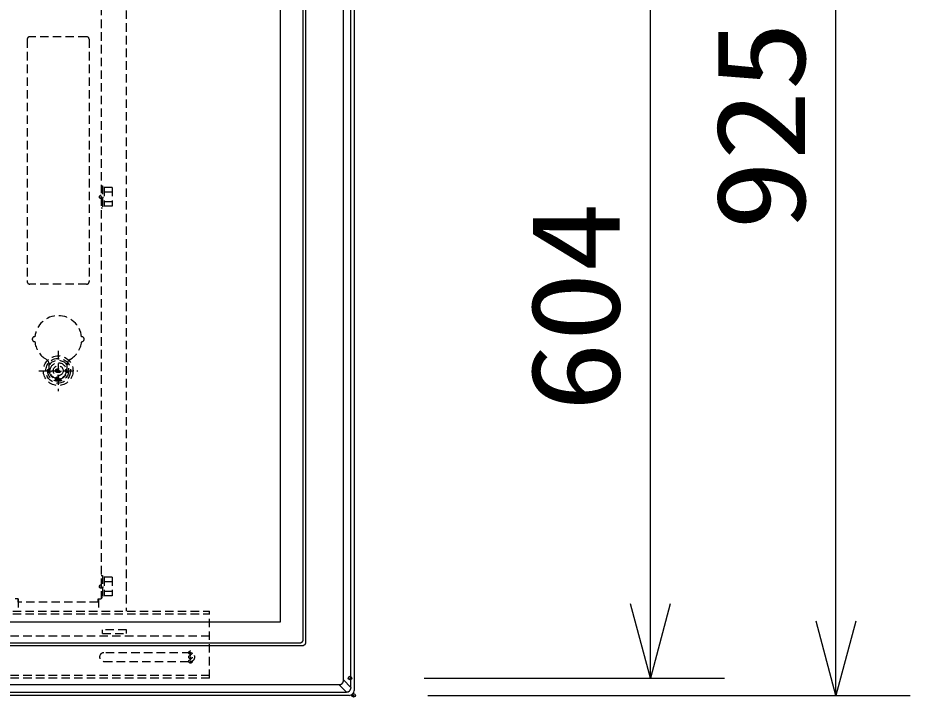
# Model space of a CAD drawing. Units: millimetres, scale not verified. Extents: x -63 to 63, y -57 to 57.
# Drawn here: x -3.26 to 20.79, y -2.65 to 15.66 of the extents above; entities that cross this region are included whole.
import ezdxf
from ezdxf.enums import TextEntityAlignment as Align

# ---------------------------------------------------------------- set-up
doc = ezdxf.new("R2010")
doc.units = ezdxf.units.MM
doc.header["$LTSCALE"] = 0.190236
doc.header["$PDMODE"] = 32
doc.header["$PDSIZE"] = 0.0951
doc.linetypes.add('DASHED1', pattern=[1.8, 1.2, -0.6])
for name, color, linetype in [('0-1_SUNPO', 3, 'Continuous'), ('0-2_MOJI1', 2, 'Continuous'), ('0-4_GAIKEI', 1, 'Continuous'), ('0-5_S1', 1, 'DASHED1'), ('0-6_DEFPOINTS', 7, 'Continuous')]:
    doc.layers.add(name, color=color, linetype=linetype)
doc.styles.add('ＭＳ ゴシック', font='')
doc.styles.get('ＭＳ ゴシック').set_extended_font_data('MS Gothic')

# ---------------------------------------------------------------- blocks, each defined once
blk = doc.blocks.new('_OPEN30')
at = {"layer": '0-2_MOJI1', "color": 7}
blk.add_line((0, 0), (-1, 0), dxfattribs=at)
blk.add_lwpolyline([(-1, 0.26795), (0, 0), (-1, -0.26795)], dxfattribs=at)

msp = doc.modelspace()

# ---------------------------------------------------------------- linework, layer by layer
at = {"layer": '0-1_SUNPO'}
for p, q in [((18.7895, -0.6046), (18.7895, 26.2288)), ((13.7895, -0.1379), (13.7895, 15.9954)), ((7.6918, -2.1379), (15.7895, -2.1379)), ((7.7895, -2.6046), (20.7896, -2.6046))]:
    msp.add_line(p, q, dxfattribs=at)
at = {"layer": '0-4_GAIKEI'}
for p, q in [((5.7176, -2.394), (5.7176, 28.0249)), ((5.5131, -2.2069), (5.5131, 27.8377)), ((4.4222, 26.7321), (4.4222, -1.1013)), ((4.4927, 26.8066), (4.4927, -1.1758)), ((3.8055, 26.2654), (3.8055, -0.6346)), ((3.8055, -0.6346), (-43.9945, -0.6346)), ((4.3222, -1.2013), (-44.5112, -1.2013)), ((4.3967, -1.2717), (-44.5857, -1.2717)), ((-45.5968, -2.3121), (5.4078, -2.3121)), ((5.595, -2.5167), (5.3904, -2.3121)), ((5.5131, -2.1895), (5.7176, -2.394)), ((-45.784, -2.5167), (5.595, -2.5167))]:
    msp.add_line(p, q, dxfattribs=at)
at = {"layer": '0-4_GAIKEI', "color": 7}
for p, q in [((5.8055, 28.1021), (5.8055, -2.4713)), ((5.6722, -2.6046), (-45.8612, -2.6046))]:
    msp.add_line(p, q, dxfattribs=at)
at = {"layer": '0-4_GAIKEI'}
for points in [[(4.3351, -1.2004), (4.3342, -1.2005), (4.3333, -1.2006), (4.3324, -1.2007), (4.3314, -1.2008), (4.3305, -1.2009), (4.3296, -1.201), (4.3287, -1.201), (4.3278, -1.2011), (4.3268, -1.2011), (4.3259, -1.2012), (4.325, -1.2012), (4.3241, -1.2012), (4.3231, -1.2013), (4.3222, -1.2013)], [(4.3692, -1.1894), (4.3684, -1.1899), (4.3676, -1.1903), (4.3667, -1.1907), (4.3659, -1.1911), (4.3651, -1.1915), (4.3643, -1.1919), (4.3634, -1.1923), (4.3626, -1.1927), (4.3617, -1.193), (4.3609, -1.1934), (4.36, -1.1937), (4.3592, -1.1941), (4.3583, -1.1944), (4.3574, -1.1948), (4.3566, -1.1951), (4.3557, -1.1954), (4.3548, -1.1957), (4.354, -1.196), (4.3531, -1.1963), (4.3522, -1.1966), (4.3513, -1.1968), (4.3504, -1.1971), (4.3496, -1.1974), (4.3487, -1.1976), (4.3478, -1.1979), (4.3469, -1.1981), (4.346, -1.1983), (4.3451, -1.1986), (4.3442, -1.1988), (4.3433, -1.199), (4.3424, -1.1992), (4.3415, -1.1993), (4.3406, -1.1995), (4.3397, -1.1997), (4.3388, -1.1998), (4.3378, -1.2), (4.3369, -1.2001), (4.336, -1.2003), (4.3351, -1.2004)], [(4.3973, -1.1673), (4.3967, -1.1679), (4.3961, -1.1686), (4.3955, -1.1693), (4.3948, -1.17), (4.3942, -1.1706), (4.3936, -1.1713), (4.3929, -1.172), (4.3923, -1.1726), (4.3916, -1.1733), (4.3909, -1.1739), (4.3902, -1.1745), (4.3896, -1.1751), (4.3889, -1.1758), (4.3882, -1.1764), (4.3875, -1.177), (4.3868, -1.1776), (4.3861, -1.1782), (4.3854, -1.1788), (4.3846, -1.1793), (4.3839, -1.1799), (4.3832, -1.1805), (4.3825, -1.181), (4.3817, -1.1816), (4.381, -1.1821), (4.3802, -1.1827), (4.3795, -1.1832), (4.3787, -1.1837), (4.3779, -1.1842), (4.3772, -1.1847), (4.3764, -1.1853), (4.3756, -1.1857), (4.3748, -1.1862), (4.374, -1.1867), (4.3732, -1.1872), (4.3724, -1.1877), (4.3716, -1.1881), (4.3708, -1.1886), (4.37, -1.189), (4.3692, -1.1894)], [(4.4157, -1.1365), (4.4154, -1.1374), (4.415, -1.1382), (4.4147, -1.1391), (4.4143, -1.1399), (4.414, -1.1408), (4.4136, -1.1416), (4.4132, -1.1425), (4.4128, -1.1433), (4.4125, -1.1441), (4.4121, -1.145), (4.4117, -1.1458), (4.4112, -1.1466), (4.4108, -1.1474), (4.4104, -1.1483), (4.4099, -1.1491), (4.4095, -1.1499), (4.4091, -1.1507), (4.4086, -1.1515), (4.4081, -1.1523), (4.4077, -1.1531), (4.4072, -1.1539), (4.4067, -1.1547), (4.4062, -1.1554), (4.4057, -1.1562), (4.4052, -1.157), (4.4047, -1.1578), (4.4041, -1.1585), (4.4036, -1.1593), (4.4031, -1.16), (4.4025, -1.1608), (4.402, -1.1615), (4.4014, -1.1623), (4.4009, -1.163), (4.4003, -1.1637), (4.3997, -1.1644), (4.3991, -1.1651), (4.3985, -1.1658), (4.3979, -1.1666), (4.3973, -1.1673)], [(4.4222, -1.1013), (4.4222, -1.1022), (4.4222, -1.1031), (4.4222, -1.104), (4.4221, -1.105), (4.4221, -1.1059), (4.422, -1.1068), (4.422, -1.1077), (4.4219, -1.1086), (4.4218, -1.1096), (4.4218, -1.1105), (4.4217, -1.1114), (4.4216, -1.1123), (4.4215, -1.1132), (4.4213, -1.1142), (4.4212, -1.1151), (4.4211, -1.116), (4.4209, -1.1169), (4.4208, -1.1178), (4.4206, -1.1187), (4.4205, -1.1196), (4.4203, -1.1205), (4.4201, -1.1214), (4.4199, -1.1223), (4.4197, -1.1232), (4.4195, -1.1241), (4.4193, -1.125), (4.4191, -1.1259), (4.4188, -1.1268), (4.4186, -1.1277), (4.4183, -1.1286), (4.4181, -1.1295), (4.4178, -1.1304), (4.4175, -1.1313), (4.4172, -1.1321), (4.417, -1.133), (4.4167, -1.1339), (4.4163, -1.1348), (4.416, -1.1356), (4.4157, -1.1365)], [(4.4927, -1.1758), (4.4927, -1.1767), (4.4927, -1.1776), (4.4926, -1.1786), (4.4926, -1.1795), (4.4926, -1.1805), (4.4925, -1.1814), (4.4925, -1.1824), (4.4924, -1.1833), (4.4923, -1.1842), (4.4922, -1.1852), (4.4921, -1.1861), (4.492, -1.1871), (4.4919, -1.188), (4.4918, -1.1889), (4.4917, -1.1899), (4.4915, -1.1908), (4.4914, -1.1917), (4.4912, -1.1927), (4.4911, -1.1936), (4.4909, -1.1945), (4.4907, -1.1954), (4.4905, -1.1964), (4.4903, -1.1973), (4.4901, -1.1982), (4.4899, -1.1991), (4.4897, -1.2), (4.4894, -1.201), (4.4892, -1.2019), (4.4889, -1.2028), (4.4887, -1.2037), (4.4884, -1.2046), (4.4881, -1.2055), (4.4878, -1.2064), (4.4875, -1.2073), (4.4872, -1.2082), (4.4869, -1.2091), (4.4866, -1.21), (4.4862, -1.2108), (4.4859, -1.2117)], [(4.4005, -1.2717), (4.3995, -1.2717), (4.3986, -1.2717), (4.3977, -1.2717), (4.3967, -1.2717)], [(4.4362, -1.2635), (4.4353, -1.2639), (4.4344, -1.2642), (4.4335, -1.2646), (4.4327, -1.2649), (4.4318, -1.2653), (4.4309, -1.2656), (4.43, -1.2659), (4.4291, -1.2663), (4.4282, -1.2666), (4.4273, -1.2669), (4.4264, -1.2671), (4.4255, -1.2674), (4.4246, -1.2677), (4.4237, -1.268), (4.4228, -1.2682), (4.4219, -1.2685), (4.421, -1.2687), (4.4201, -1.2689), (4.4192, -1.2691), (4.4182, -1.2694), (4.4173, -1.2696), (4.4164, -1.2698), (4.4155, -1.2699), (4.4145, -1.2701), (4.4136, -1.2703), (4.4127, -1.2704), (4.4118, -1.2706), (4.4108, -1.2707), (4.4099, -1.2709), (4.4089, -1.271), (4.408, -1.2711), (4.4071, -1.2712), (4.4061, -1.2713), (4.4052, -1.2714), (4.4043, -1.2714), (4.4033, -1.2715), (4.4024, -1.2716), (4.4014, -1.2716), (4.4005, -1.2717)], [(4.4662, -1.2425), (4.4655, -1.2432), (4.4648, -1.2439), (4.4642, -1.2446), (4.4635, -1.2452), (4.4628, -1.2459), (4.4621, -1.2465), (4.4614, -1.2472), (4.4607, -1.2478), (4.46, -1.2484), (4.4593, -1.249), (4.4586, -1.2496), (4.4578, -1.2502), (4.4571, -1.2508), (4.4564, -1.2514), (4.4556, -1.252), (4.4549, -1.2526), (4.4541, -1.2531), (4.4533, -1.2537), (4.4526, -1.2542), (4.4518, -1.2548), (4.451, -1.2553), (4.4502, -1.2558), (4.4494, -1.2563), (4.4486, -1.2568), (4.4478, -1.2573), (4.447, -1.2578), (4.4462, -1.2583), (4.4454, -1.2588), (4.4446, -1.2592), (4.4438, -1.2597), (4.4429, -1.2602), (4.4421, -1.2606), (4.4413, -1.261), (4.4404, -1.2615), (4.4396, -1.2619), (4.4387, -1.2623), (4.4379, -1.2627), (4.437, -1.2631), (4.4362, -1.2635)], [(4.4859, -1.2117), (4.4855, -1.2126), (4.4852, -1.2135), (4.4848, -1.2143), (4.4844, -1.2152), (4.484, -1.2161), (4.4836, -1.2169), (4.4832, -1.2178), (4.4828, -1.2186), (4.4824, -1.2195), (4.482, -1.2203), (4.4816, -1.2212), (4.4811, -1.222), (4.4807, -1.2228), (4.4802, -1.2237), (4.4797, -1.2245), (4.4793, -1.2253), (4.4788, -1.2261), (4.4783, -1.2269), (4.4778, -1.2277), (4.4773, -1.2285), (4.4768, -1.2293), (4.4762, -1.2301), (4.4757, -1.2309), (4.4752, -1.2316), (4.4746, -1.2324), (4.4741, -1.2332), (4.4735, -1.2339), (4.4729, -1.2347), (4.4723, -1.2354), (4.4718, -1.2362), (4.4712, -1.2369), (4.4706, -1.2376), (4.47, -1.2383), (4.4693, -1.2391), (4.4687, -1.2398), (4.4681, -1.2405), (4.4675, -1.2412), (4.4668, -1.2419), (4.4662, -1.2425)], [(5.4078, -2.3121), (5.4086, -2.3121), (5.4094, -2.3121), (5.4102, -2.3121), (5.411, -2.3121), (5.4118, -2.312), (5.4126, -2.312), (5.4134, -2.312), (5.4141, -2.3119), (5.4149, -2.3119), (5.4157, -2.3118), (5.4165, -2.3118), (5.4173, -2.3117), (5.4181, -2.3116), (5.4189, -2.3116), (5.4197, -2.3115), (5.4204, -2.3114), (5.4212, -2.3113), (5.422, -2.3112), (5.4228, -2.3111), (5.4236, -2.311), (5.4244, -2.3109), (5.4251, -2.3108), (5.4259, -2.3106), (5.4267, -2.3105), (5.4275, -2.3104), (5.4282, -2.3102), (5.429, -2.3101), (5.4298, -2.3099), (5.4306, -2.3098), (5.4313, -2.3096), (5.4321, -2.3094), (5.4329, -2.3092), (5.4337, -2.3091), (5.4344, -2.3089), (5.4352, -2.3087), (5.4359, -2.3085), (5.4367, -2.3083), (5.4375, -2.3081), (5.4382, -2.3078)], [(5.4382, -2.3078), (5.439, -2.3076), (5.4397, -2.3074), (5.4405, -2.3072), (5.4413, -2.3069), (5.442, -2.3067), (5.4428, -2.3064), (5.4435, -2.3062), (5.4442, -2.3059), (5.445, -2.3057), (5.4457, -2.3054), (5.4465, -2.3051), (5.4472, -2.3048), (5.4479, -2.3045), (5.4487, -2.3042), (5.4494, -2.3039), (5.4501, -2.3036), (5.4509, -2.3033), (5.4516, -2.303), (5.4523, -2.3027), (5.453, -2.3024), (5.4537, -2.302), (5.4545, -2.3017), (5.4552, -2.3014), (5.4559, -2.301), (5.4566, -2.3007), (5.4573, -2.3003), (5.458, -2.2999), (5.4587, -2.2996), (5.4594, -2.2992), (5.4601, -2.2988), (5.4608, -2.2984), (5.4615, -2.298), (5.4621, -2.2976), (5.4628, -2.2972), (5.4635, -2.2968), (5.4642, -2.2964), (5.4648, -2.296), (5.4655, -2.2956), (5.4662, -2.2952)], [(5.4662, -2.2952), (5.4668, -2.2947), (5.4675, -2.2943), (5.4681, -2.2938), (5.4688, -2.2934), (5.4694, -2.2929), (5.4701, -2.2925), (5.4707, -2.292), (5.4714, -2.2916), (5.472, -2.2911), (5.4726, -2.2906), (5.4733, -2.2901), (5.4739, -2.2896), (5.4745, -2.2891), (5.4751, -2.2887), (5.4757, -2.2882), (5.4763, -2.2876), (5.4769, -2.2871), (5.4775, -2.2866), (5.4781, -2.2861), (5.4787, -2.2856), (5.4793, -2.285), (5.4799, -2.2845), (5.4805, -2.284), (5.481, -2.2834), (5.4816, -2.2829), (5.4822, -2.2823), (5.4827, -2.2818), (5.4833, -2.2812), (5.4838, -2.2806), (5.4844, -2.2801), (5.4849, -2.2795), (5.4855, -2.2789), (5.486, -2.2783), (5.4865, -2.2778), (5.487, -2.2772), (5.4876, -2.2766), (5.4881, -2.276), (5.4886, -2.2754), (5.4891, -2.2748)], [(5.4891, -2.2748), (5.4896, -2.2742), (5.4901, -2.2735), (5.4906, -2.2729), (5.4911, -2.2723), (5.4916, -2.2717), (5.492, -2.271), (5.4925, -2.2704), (5.493, -2.2698), (5.4934, -2.2691), (5.4939, -2.2685), (5.4943, -2.2678), (5.4948, -2.2672), (5.4952, -2.2665), (5.4957, -2.2659), (5.4961, -2.2652), (5.4965, -2.2646), (5.497, -2.2639), (5.4974, -2.2632), (5.4978, -2.2625), (5.4982, -2.2619), (5.4986, -2.2612), (5.499, -2.2605), (5.4994, -2.2598), (5.4998, -2.2591), (5.5001, -2.2584), (5.5005, -2.2577), (5.5009, -2.257), (5.5012, -2.2563), (5.5016, -2.2556), (5.502, -2.2549), (5.5023, -2.2542), (5.5026, -2.2535), (5.503, -2.2528), (5.5033, -2.2521), (5.5036, -2.2514), (5.504, -2.2506), (5.5043, -2.2499), (5.5046, -2.2492), (5.5049, -2.2485)], [(5.5049, -2.2485), (5.5052, -2.2477), (5.5055, -2.247), (5.5058, -2.2463), (5.5061, -2.2455), (5.5063, -2.2448), (5.5066, -2.244), (5.5069, -2.2433), (5.5071, -2.2426), (5.5074, -2.2418), (5.5076, -2.2411), (5.5079, -2.2403), (5.5081, -2.2396), (5.5083, -2.2388), (5.5086, -2.238), (5.5088, -2.2373), (5.509, -2.2365), (5.5092, -2.2358), (5.5094, -2.235), (5.5096, -2.2342), (5.5098, -2.2335), (5.51, -2.2327), (5.5102, -2.2319), (5.5104, -2.2312), (5.5105, -2.2304), (5.5107, -2.2296), (5.5109, -2.2289), (5.511, -2.2281), (5.5112, -2.2273), (5.5113, -2.2265), (5.5114, -2.2257), (5.5116, -2.225), (5.5117, -2.2242), (5.5118, -2.2234), (5.5119, -2.2226), (5.512, -2.2218), (5.5122, -2.2211), (5.5122, -2.2203), (5.5123, -2.2195), (5.5124, -2.2187)], [(5.5124, -2.2187), (5.5125, -2.2179), (5.5126, -2.2171), (5.5127, -2.2163), (5.5127, -2.2156), (5.5128, -2.2148), (5.5128, -2.214), (5.5129, -2.2132), (5.5129, -2.2124), (5.513, -2.2116), (5.513, -2.2108), (5.513, -2.21), (5.513, -2.2093), (5.513, -2.2085), (5.5131, -2.2077), (5.5131, -2.2069), (5.5131, -2.2069)], [(5.6111, -2.5144), (5.6123, -2.5142), (5.6136, -2.5141), (5.6148, -2.5139), (5.616, -2.5137), (5.6172, -2.5135), (5.6184, -2.5133), (5.6196, -2.513), (5.6208, -2.5128), (5.622, -2.5125), (5.6232, -2.5123), (5.6243, -2.512), (5.6255, -2.5117), (5.6267, -2.5114), (5.6279, -2.5111), (5.6291, -2.5108), (5.6302, -2.5104), (5.6314, -2.5101), (5.6326, -2.5097), (5.6337, -2.5093), (5.6349, -2.509), (5.6361, -2.5086), (5.6372, -2.5082), (5.6384, -2.5077), (5.6395, -2.5073), (5.6406, -2.5069), (5.6418, -2.5064), (5.6429, -2.5059), (5.644, -2.5055), (5.6451, -2.505), (5.6463, -2.5045), (5.6474, -2.504), (5.6485, -2.5034), (5.6496, -2.5029), (5.6507, -2.5024), (5.6517, -2.5018), (5.6528, -2.5012), (5.6539, -2.5007), (5.655, -2.5001), (5.656, -2.4995)], [(5.656, -2.4995), (5.6571, -2.4989), (5.6582, -2.4982), (5.6592, -2.4976), (5.6602, -2.497), (5.6613, -2.4963), (5.6623, -2.4957), (5.6633, -2.495), (5.6643, -2.4943), (5.6653, -2.4936), (5.6663, -2.4929), (5.6673, -2.4922), (5.6683, -2.4915), (5.6693, -2.4907), (5.6702, -2.49), (5.6712, -2.4892), (5.6722, -2.4885), (5.6731, -2.4877), (5.674, -2.4869), (5.675, -2.4861), (5.6759, -2.4853), (5.6768, -2.4845), (5.6777, -2.4837), (5.6786, -2.4828), (5.6795, -2.482), (5.6804, -2.4811), (5.6812, -2.4803), (5.6821, -2.4794), (5.6829, -2.4785), (5.6838, -2.4776), (5.6846, -2.4768), (5.6854, -2.4759), (5.6862, -2.4749), (5.687, -2.474), (5.6878, -2.4731), (5.6886, -2.4722), (5.6894, -2.4712), (5.6902, -2.4703), (5.6909, -2.4693), (5.6917, -2.4683)], [(5.6917, -2.4683), (5.6924, -2.4674), (5.6931, -2.4664), (5.6938, -2.4654), (5.6945, -2.4644), (5.6952, -2.4634), (5.6959, -2.4624), (5.6966, -2.4614), (5.6973, -2.4603), (5.6979, -2.4593), (5.6986, -2.4583), (5.6992, -2.4572), (5.6998, -2.4562), (5.7004, -2.4551), (5.701, -2.454), (5.7016, -2.453), (5.7022, -2.4519), (5.7028, -2.4508), (5.7033, -2.4497), (5.7039, -2.4486), (5.7044, -2.4475), (5.7049, -2.4464), (5.7054, -2.4453), (5.7059, -2.4442), (5.7064, -2.4431), (5.7069, -2.442), (5.7074, -2.4408), (5.7078, -2.4397), (5.7082, -2.4386), (5.7087, -2.4374), (5.7091, -2.4363), (5.7095, -2.4351), (5.7099, -2.434), (5.7103, -2.4328), (5.7107, -2.4316), (5.711, -2.4305), (5.7114, -2.4293), (5.7117, -2.4281), (5.712, -2.4269), (5.7123, -2.4258)], [(5.7123, -2.4258), (5.7126, -2.4246), (5.7129, -2.4234), (5.7132, -2.4222), (5.7135, -2.421), (5.7137, -2.4198), (5.714, -2.4186), (5.7142, -2.4174), (5.7144, -2.4162), (5.7146, -2.415), (5.7148, -2.4138), (5.715, -2.4126), (5.7152, -2.4114), (5.7153, -2.4102)]]:
    msp.add_lwpolyline(points, dxfattribs=at)
for centre, radius, start, end in [((6.2964, -2.4831), 0.5856, 171.24567, 172.84355), ((5.6849, -3.1011), 0.5914, 97.16427, 98.74651)]:
    msp.add_arc(centre, radius, start, end, dxfattribs=at)
at = {"layer": '0-4_GAIKEI', "color": 7}
msp.add_arc((5.6722, -2.4713), 0.1333, 270, 0, dxfattribs=at)
msp.add_point((5.6918, -2.1379), dxfattribs=at)
at = {"layer": '0-5_S1'}
for p, q in [((-1.0161, 20.7454), (-1.0161, -0.0046)), ((-0.3411, 16.1954), (-0.3411, -0.3379)), ((-3.0078, 15.0788), (-3.0078, 8.5454)), ((-1.4078, 15.1454), (-2.9411, 15.1454)), ((-1.3411, 15.0788), (-1.3411, 8.5454)), ((-1.0161, 11.1288), (-0.9761, 11.1288)), ((-0.9761, 11.1288), (-0.9761, 10.5287)), ((-0.7195, 11.0789), (-0.9761, 11.0789)), ((-0.9361, 11.0789), (-0.9361, 10.5786)), ((-0.7195, 11.0789), (-0.7195, 10.5786)), ((-0.9361, 10.9621), (-0.7195, 10.9621)), ((-0.7195, 10.6954), (-0.9361, 10.6954)), ((-0.9761, 10.5287), (-1.0161, 10.5287)), ((-0.7195, 10.5786), (-0.9761, 10.5786)), ((-1.4078, 8.4787), (-2.9411, 8.4787)), ((-2.1745, 6.6799), (-2.1745, 5.5929)), ((-2.4161, 6.1454), (-2.4161, 6.3075)), ((-1.9328, 6.1454), (-1.9328, 6.3075)), ((-2.7, 6.1454), (-1.6448, 6.1454)), ((-2.1495, 5.9287), (-2.1995, 5.9287)), ((-1.0161, 0.6287), (-0.9761, 0.6287)), ((-0.9761, 0.6287), (-0.9761, 0.0287)), ((-0.7195, 0.5789), (-0.9761, 0.5789)), ((-0.9361, 0.5789), (-0.9361, 0.0785)), ((-0.7195, 0.5789), (-0.7195, 0.0785)), ((-0.9361, 0.4621), (-0.7195, 0.4621)), ((-0.9761, 0.0287), (-1.0161, 0.0287)), ((-0.7195, 0.0785), (-0.9761, 0.0785)), ((-0.7195, 0.1954), (-0.9361, 0.1954)), ((-3.2495, -0.0046), (-3.3328, -0.0046)), ((-3.2495, -0.0046), (-3.3328, -0.0046)), ((-3.2578, -0.0046), (-3.2578, -0.3379)), ((-3.2495, -0.0879), (-3.2495, -0.0046)), ((-3.2495, -0.0879), (-3.2495, -0.0046)), ((-1.0995, -0.0879), (-3.2495, -0.0879)), ((-1.0995, -0.0879), (-3.2495, -0.0879)), ((-1.0995, -0.0046), (-1.0161, -0.0046)), ((-1.0995, -0.0879), (-1.0995, -0.0046)), ((-1.0995, -0.0879), (-1.0995, -0.0046)), ((-1.0995, -0.0046), (-1.0161, -0.0046)), ((-1.0911, -0.0046), (-1.0911, -0.3379)), ((-42.0945, -0.3379), (1.9055, -0.3379)), ((-42.0945, -0.4046), (1.9055, -0.4046)), ((1.9055, -2.1379), (1.9055, -0.3379)), ((-0.9828, -0.9379), (-0.9828, -0.8379)), ((-0.9828, -0.9379), (-0.3328, -0.9379)), ((1.9055, -1.0046), (-42.0945, -1.0046)), ((1.3922, -1.4546), (-0.9411, -1.4546)), ((-0.9411, -1.6879), (1.3922, -1.6879)), ((1.9055, -2.0713), (-42.0945, -2.0713)), ((1.9055, -2.1379), (-42.0945, -2.1379))]:
    msp.add_line(p, q, dxfattribs=at)
msp.add_lwpolyline([(-0.3328, -0.9379), (-0.3328, -0.8379), (-0.9828, -0.8379)], dxfattribs=at)
for radius in [0.4, 0.3333, 0.2833, 0.2167, 0.1333]:
    msp.add_circle((-2.1745, 6.1454), radius, dxfattribs=at)
for centre, radius, start, end in [((-2.9411, 15.0788), 0.0667, 90, 180), ((-1.4078, 15.0788), 0.0667, 0, 90), ((-2.9411, 8.5454), 0.0667, 180, 270), ((-1.4078, 8.5454), 0.0667, 270, 0), ((-2.1745, 6.9954), 0.6333, 6.03392, 173.96608), ((-2.8078, 6.9954), 0.0667, 86.98304, 273.01696), ((-1.5411, 6.9954), 0.0667, 266.98304, 93.01696), ((-2.1745, 6.9954), 0.6333, 186.03392, 239.30841), ((-2.1745, 6.9954), 0.6333, 300.69159, 353.96608), ((-2.5828, 6.3075), 0.1667, 0, 59.30841), ((-1.7661, 6.3075), 0.1667, 120.69159, 180), ((-2.1995, 6.1454), 0.2167, 180, 270), ((-2.1495, 6.1454), 0.2167, 270, 0), ((-0.9411, -1.5713), 0.1167, 90, 270), ((1.3922, -1.5713), 0.1167, 270, 90)]:
    msp.add_arc(centre, radius, start, end, dxfattribs=at)
for p in [(-1.0161, 10.8288), (-2.4161, 6.1454), (-2.1995, 6.1454), (-2.1745, 6.1454), (-2.1495, 6.1454), (-1.9328, 6.1454), (-2.1995, 5.9287), (-2.1495, 5.9287), (-1.0161, 0.3287), (1.3922, -1.4546), (1.3922, -1.5713), (1.3922, -1.6879)]:
    msp.add_point(p, dxfattribs=at)
at = {"layer": '0-6_DEFPOINTS'}
msp.add_point((5.7895, -2.6046), dxfattribs=at)

# ---------------------------------------------------------------- block references
at = {"layer": '0-1_SUNPO', "xscale": 2, "yscale": 2, "rotation": 270}
for p in [(13.7895, -2.1379), (18.7895, -2.6046)]:
    msp.add_blockref('_OPEN30', p, dxfattribs=at)

# ---------------------------------------------------------------- texts
at = {"layer": '0-1_SUNPO', "style": 'ＭＳ ゴシック', "width": 1.15}
for s, p in [('925', (18.68, 9.9249)), ('604', (13.68, 5.0416))]:
    msp.add_text(s, height=2.406, rotation=90, dxfattribs=at).set_placement(p, align=Align.BOTTOM_LEFT)

doc.saveas('drawing.dxf')
